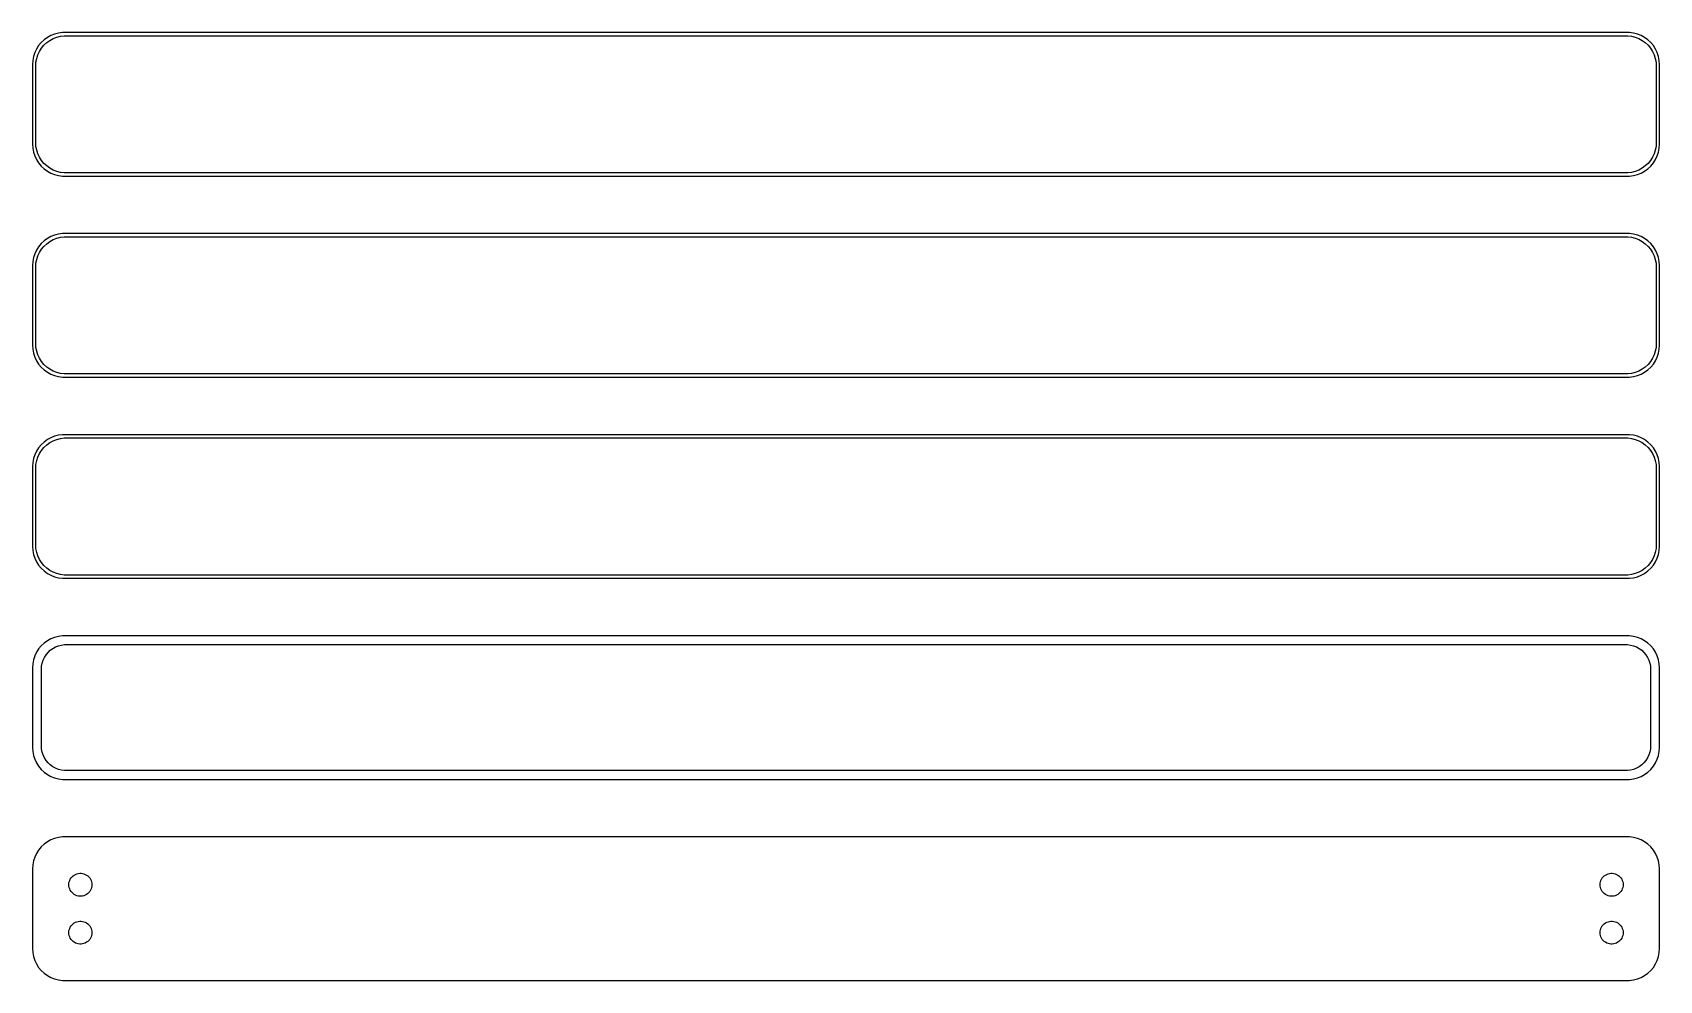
# Model space of a CAD drawing. Header units: metres. Extents: x -128 to 128, y 115 to 263.
import ezdxf

# ---------------------------------------------------------------- set-up
doc = ezdxf.new("R2010")
doc.units = ezdxf.units.M

msp = doc.modelspace()

# ---------------------------------------------------------------- linework, layer by layer
for p, q in [((-124.629, 262.774), (-125.179, 262.472)), ((-124.045, 263.005), (-124.629, 262.774)), ((-123.437, 263.161), (-124.045, 263.005)), ((-123.718, 262.518), (-123.14, 262.666)), ((-122.814, 263.24), (-123.437, 263.161)), ((-123.14, 262.666), (-122.548, 262.741)), ((122.814, 263.24), (-122.814, 263.24)), ((-122.548, 262.741), (122.548, 262.741)), ((122.548, 262.741), (123.14, 262.666)), ((123.437, 263.161), (122.814, 263.24)), ((123.14, 262.666), (123.718, 262.518)), ((124.045, 263.005), (123.437, 263.161)), ((124.629, 262.774), (124.045, 263.005)), ((125.179, 262.472), (124.629, 262.774)), ((-126.882, 260.659), (-127.149, 260.091)), ((-126.545, 261.189), (-126.882, 260.659)), ((-126.666, 259.749), (-126.412, 260.288)), ((-126.145, 261.673), (-126.545, 261.189)), ((-126.412, 260.288), (-126.093, 260.792)), ((-125.687, 262.103), (-126.145, 261.673)), ((-126.093, 260.792), (-125.713, 261.252)), ((-125.713, 261.252), (-125.278, 261.66)), ((-125.179, 262.472), (-125.687, 262.103)), ((-125.278, 261.66), (-124.795, 262.011)), ((-124.795, 262.011), (-124.272, 262.298)), ((-124.272, 262.298), (-123.718, 262.518)), ((123.718, 262.518), (124.272, 262.298)), ((124.272, 262.298), (124.795, 262.011)), ((124.795, 262.011), (125.278, 261.66)), ((125.687, 262.103), (125.179, 262.472)), ((125.278, 261.66), (125.713, 261.252)), ((126.145, 261.673), (125.687, 262.103)), ((125.713, 261.252), (126.093, 260.792)), ((126.093, 260.792), (126.412, 260.288)), ((126.545, 261.189), (126.145, 261.673)), ((126.412, 260.288), (126.666, 259.749)), ((126.882, 260.659), (126.545, 261.189)), ((127.149, 260.091), (126.882, 260.659)), ((-127.461, 258.877), (-127.5, 258.25)), ((-127.5, 258.25), (-127.5, 245.75)), ((-127.343, 259.493), (-127.461, 258.877)), ((-127.149, 260.091), (-127.343, 259.493)), ((-127, 258), (-126.963, 258.595)), ((-127, 246), (-127, 258)), ((-126.963, 258.595), (-126.851, 259.181)), ((-126.851, 259.181), (-126.666, 259.749)), ((126.666, 259.749), (126.851, 259.181)), ((126.851, 259.181), (126.963, 258.595)), ((126.963, 258.595), (127, 258)), ((127, 258), (127, 246)), ((127.343, 259.493), (127.149, 260.091)), ((127.461, 258.877), (127.343, 259.493)), ((127.5, 258.25), (127.461, 258.877)), ((127.5, 245.75), (127.5, 258.25)), ((-127.5, 245.75), (-127.461, 245.123)), ((-127.461, 245.123), (-127.343, 244.507)), ((-126.963, 245.405), (-127, 246)), ((-126.851, 244.819), (-126.963, 245.405)), ((-126.666, 244.251), (-126.851, 244.819)), ((126.851, 244.819), (126.666, 244.251)), ((126.963, 245.405), (126.851, 244.819)), ((127, 246), (126.963, 245.405)), ((127.343, 244.507), (127.461, 245.123)), ((127.461, 245.123), (127.5, 245.75)), ((-127.343, 244.507), (-127.149, 243.909)), ((-127.149, 243.909), (-126.882, 243.341)), ((-126.882, 243.341), (-126.545, 242.811)), ((-126.412, 243.712), (-126.666, 244.251)), ((-126.545, 242.811), (-126.145, 242.327)), ((-126.093, 243.208), (-126.412, 243.712)), ((-126.145, 242.327), (-125.687, 241.897)), ((-125.713, 242.748), (-126.093, 243.208)), ((-125.278, 242.34), (-125.713, 242.748)), ((-124.795, 241.989), (-125.278, 242.34)), ((125.278, 242.34), (124.795, 241.989)), ((125.713, 242.748), (125.278, 242.34)), ((125.687, 241.897), (126.145, 242.327)), ((126.093, 243.208), (125.713, 242.748)), ((126.412, 243.712), (126.093, 243.208)), ((126.145, 242.327), (126.545, 242.811)), ((126.666, 244.251), (126.412, 243.712)), ((126.545, 242.811), (126.882, 243.341)), ((126.882, 243.341), (127.149, 243.909)), ((127.149, 243.909), (127.343, 244.507)), ((-125.687, 241.897), (-125.179, 241.528)), ((-125.179, 241.528), (-124.629, 241.226)), ((-124.272, 241.702), (-124.795, 241.989)), ((-124.629, 241.226), (-124.045, 240.995)), ((-123.718, 241.482), (-124.272, 241.702)), ((-124.045, 240.995), (-123.437, 240.839)), ((-123.14, 241.334), (-123.718, 241.482)), ((-123.437, 240.839), (-122.814, 240.76)), ((-122.548, 241.259), (-123.14, 241.334)), ((-122.814, 240.76), (122.814, 240.76)), ((122.548, 241.259), (-122.548, 241.259)), ((123.14, 241.334), (122.548, 241.259)), ((122.814, 240.76), (123.437, 240.839)), ((123.718, 241.482), (123.14, 241.334)), ((123.437, 240.839), (124.045, 240.995)), ((124.272, 241.702), (123.718, 241.482)), ((124.045, 240.995), (124.629, 241.226)), ((124.795, 241.989), (124.272, 241.702)), ((124.629, 241.226), (125.179, 241.528)), ((125.179, 241.528), (125.687, 241.897)), ((-126.545, 229.689), (-126.882, 229.159)), ((-126.145, 230.173), (-126.545, 229.689)), ((-125.687, 230.603), (-126.145, 230.173)), ((-126.093, 229.292), (-125.713, 229.752)), ((-125.713, 229.752), (-125.278, 230.16)), ((-125.179, 230.972), (-125.687, 230.603)), ((-125.278, 230.16), (-124.795, 230.511)), ((-124.629, 231.274), (-125.179, 230.972)), ((-124.795, 230.511), (-124.272, 230.798)), ((-124.045, 231.505), (-124.629, 231.274)), ((-124.272, 230.798), (-123.718, 231.018)), ((-123.437, 231.661), (-124.045, 231.505)), ((-123.718, 231.018), (-123.14, 231.166)), ((-122.814, 231.74), (-123.437, 231.661)), ((-123.14, 231.166), (-122.548, 231.241)), ((122.814, 231.74), (-122.814, 231.74)), ((-122.548, 231.241), (122.548, 231.241)), ((122.548, 231.241), (123.14, 231.166)), ((123.437, 231.661), (122.814, 231.74)), ((123.14, 231.166), (123.718, 231.018)), ((124.045, 231.505), (123.437, 231.661)), ((123.718, 231.018), (124.272, 230.798)), ((124.629, 231.274), (124.045, 231.505)), ((124.272, 230.798), (124.795, 230.511)), ((125.179, 230.972), (124.629, 231.274)), ((124.795, 230.511), (125.278, 230.16)), ((125.687, 230.603), (125.179, 230.972)), ((125.278, 230.16), (125.713, 229.752)), ((126.145, 230.173), (125.687, 230.603)), ((125.713, 229.752), (126.093, 229.292)), ((126.545, 229.689), (126.145, 230.173)), ((126.882, 229.159), (126.545, 229.689)), ((-127.461, 227.377), (-127.5, 226.75)), ((-127.343, 227.993), (-127.461, 227.377)), ((-127.149, 228.591), (-127.343, 227.993)), ((-126.882, 229.159), (-127.149, 228.591)), ((-127, 226.5), (-126.963, 227.095)), ((-126.963, 227.095), (-126.851, 227.681)), ((-126.851, 227.681), (-126.666, 228.249)), ((-126.666, 228.249), (-126.412, 228.788)), ((-126.412, 228.788), (-126.093, 229.292)), ((126.093, 229.292), (126.412, 228.788)), ((126.412, 228.788), (126.666, 228.249)), ((126.666, 228.249), (126.851, 227.681)), ((126.851, 227.681), (126.963, 227.095)), ((127.149, 228.591), (126.882, 229.159)), ((126.963, 227.095), (127, 226.5)), ((127.343, 227.993), (127.149, 228.591)), ((127.461, 227.377), (127.343, 227.993)), ((127.5, 226.75), (127.461, 227.377)), ((-127.5, 226.75), (-127.5, 214.25)), ((-127, 214.5), (-127, 226.5)), ((127, 226.5), (127, 214.5)), ((127.5, 214.25), (127.5, 226.75)), ((-127.5, 214.25), (-127.461, 213.623)), ((-126.963, 213.905), (-127, 214.5)), ((127, 214.5), (126.963, 213.905)), ((127.461, 213.623), (127.5, 214.25)), ((-127.461, 213.623), (-127.343, 213.007)), ((-127.343, 213.007), (-127.149, 212.409)), ((-127.149, 212.409), (-126.882, 211.841)), ((-126.851, 213.319), (-126.963, 213.905)), ((-126.882, 211.841), (-126.545, 211.311)), ((-126.666, 212.751), (-126.851, 213.319)), ((-126.412, 212.212), (-126.666, 212.751)), ((-126.093, 211.708), (-126.412, 212.212)), ((-125.713, 211.248), (-126.093, 211.708)), ((126.093, 211.708), (125.713, 211.248)), ((126.412, 212.212), (126.093, 211.708)), ((126.666, 212.751), (126.412, 212.212)), ((126.545, 211.311), (126.882, 211.841)), ((126.851, 213.319), (126.666, 212.751)), ((126.963, 213.905), (126.851, 213.319)), ((126.882, 211.841), (127.149, 212.409)), ((127.149, 212.409), (127.343, 213.007)), ((127.343, 213.007), (127.461, 213.623)), ((-126.545, 211.311), (-126.145, 210.827)), ((-126.145, 210.827), (-125.687, 210.397)), ((-125.278, 210.84), (-125.713, 211.248)), ((-125.687, 210.397), (-125.179, 210.028)), ((-124.795, 210.489), (-125.278, 210.84)), ((-125.179, 210.028), (-124.629, 209.726)), ((-124.272, 210.202), (-124.795, 210.489)), ((-124.629, 209.726), (-124.045, 209.495)), ((-123.718, 209.982), (-124.272, 210.202)), ((-124.045, 209.495), (-123.437, 209.339)), ((-123.14, 209.834), (-123.718, 209.982)), ((-123.437, 209.339), (-122.814, 209.26)), ((-122.548, 209.759), (-123.14, 209.834)), ((-122.814, 209.26), (122.814, 209.26)), ((122.548, 209.759), (-122.548, 209.759)), ((123.14, 209.834), (122.548, 209.759)), ((122.814, 209.26), (123.437, 209.339)), ((123.718, 209.982), (123.14, 209.834)), ((123.437, 209.339), (124.045, 209.495)), ((124.272, 210.202), (123.718, 209.982)), ((124.045, 209.495), (124.629, 209.726)), ((124.795, 210.489), (124.272, 210.202)), ((124.629, 209.726), (125.179, 210.028)), ((125.278, 210.84), (124.795, 210.489)), ((125.179, 210.028), (125.687, 210.397)), ((125.713, 211.248), (125.278, 210.84)), ((125.687, 210.397), (126.145, 210.827)), ((126.145, 210.827), (126.545, 211.311)), ((-125.687, 199.103), (-126.145, 198.673)), ((-125.179, 199.472), (-125.687, 199.103)), ((-125.278, 198.66), (-124.795, 199.011)), ((-124.629, 199.774), (-125.179, 199.472)), ((-124.795, 199.011), (-124.272, 199.298)), ((-124.045, 200.005), (-124.629, 199.774)), ((-124.272, 199.298), (-123.718, 199.518)), ((-123.437, 200.161), (-124.045, 200.005)), ((-123.718, 199.518), (-123.14, 199.666)), ((-122.814, 200.24), (-123.437, 200.161)), ((-123.14, 199.666), (-122.548, 199.741)), ((122.814, 200.24), (-122.814, 200.24)), ((-122.548, 199.741), (122.548, 199.741)), ((122.548, 199.741), (123.14, 199.666)), ((123.437, 200.161), (122.814, 200.24)), ((123.14, 199.666), (123.718, 199.518)), ((124.045, 200.005), (123.437, 200.161)), ((123.718, 199.518), (124.272, 199.298)), ((124.629, 199.774), (124.045, 200.005)), ((124.272, 199.298), (124.795, 199.011)), ((125.179, 199.472), (124.629, 199.774)), ((124.795, 199.011), (125.278, 198.66)), ((125.687, 199.103), (125.179, 199.472)), ((126.145, 198.673), (125.687, 199.103)), ((-127.343, 196.493), (-127.461, 195.877)), ((-127.149, 197.091), (-127.343, 196.493)), ((-126.882, 197.659), (-127.149, 197.091)), ((-126.545, 198.189), (-126.882, 197.659)), ((-126.851, 196.181), (-126.666, 196.749)), ((-126.666, 196.749), (-126.412, 197.288)), ((-126.145, 198.673), (-126.545, 198.189)), ((-126.412, 197.288), (-126.093, 197.792)), ((-126.093, 197.792), (-125.713, 198.252)), ((-125.713, 198.252), (-125.278, 198.66)), ((125.278, 198.66), (125.713, 198.252)), ((125.713, 198.252), (126.093, 197.792)), ((126.093, 197.792), (126.412, 197.288)), ((126.545, 198.189), (126.145, 198.673)), ((126.412, 197.288), (126.666, 196.749)), ((126.882, 197.659), (126.545, 198.189)), ((126.666, 196.749), (126.851, 196.181)), ((127.149, 197.091), (126.882, 197.659)), ((127.343, 196.493), (127.149, 197.091)), ((127.461, 195.877), (127.343, 196.493)), ((-127.461, 195.877), (-127.5, 195.25)), ((-127.5, 195.25), (-127.5, 182.75)), ((-127, 195), (-126.963, 195.595)), ((-127, 183), (-127, 195)), ((-126.963, 195.595), (-126.851, 196.181)), ((126.851, 196.181), (126.963, 195.595)), ((126.963, 195.595), (127, 195)), ((127, 195), (127, 183)), ((127.5, 195.25), (127.461, 195.877)), ((127.5, 182.75), (127.5, 195.25)), ((-127.5, 182.75), (-127.461, 182.123)), ((-127.461, 182.123), (-127.343, 181.507)), ((-127.343, 181.507), (-127.149, 180.909)), ((-126.963, 182.405), (-127, 183)), ((-126.851, 181.819), (-126.963, 182.405)), ((-126.666, 181.251), (-126.851, 181.819)), ((-126.412, 180.712), (-126.666, 181.251)), ((126.666, 181.251), (126.412, 180.712)), ((126.851, 181.819), (126.666, 181.251)), ((126.963, 182.405), (126.851, 181.819)), ((127, 183), (126.963, 182.405)), ((127.149, 180.909), (127.343, 181.507)), ((127.343, 181.507), (127.461, 182.123)), ((127.461, 182.123), (127.5, 182.75)), ((-127.149, 180.909), (-126.882, 180.341)), ((-126.882, 180.341), (-126.545, 179.811)), ((-126.545, 179.811), (-126.145, 179.327)), ((-126.093, 180.208), (-126.412, 180.712)), ((-126.145, 179.327), (-125.687, 178.897)), ((-125.713, 179.748), (-126.093, 180.208)), ((-125.278, 179.34), (-125.713, 179.748)), ((-125.687, 178.897), (-125.179, 178.528)), ((-124.795, 178.989), (-125.278, 179.34)), ((-125.179, 178.528), (-124.629, 178.226)), ((-124.272, 178.702), (-124.795, 178.989)), ((-123.718, 178.482), (-124.272, 178.702)), ((124.272, 178.702), (123.718, 178.482)), ((124.795, 178.989), (124.272, 178.702)), ((124.629, 178.226), (125.179, 178.528)), ((125.278, 179.34), (124.795, 178.989)), ((125.179, 178.528), (125.687, 178.897)), ((125.713, 179.748), (125.278, 179.34)), ((125.687, 178.897), (126.145, 179.327)), ((126.093, 180.208), (125.713, 179.748)), ((126.412, 180.712), (126.093, 180.208)), ((126.145, 179.327), (126.545, 179.811)), ((126.545, 179.811), (126.882, 180.341)), ((126.882, 180.341), (127.149, 180.909)), ((-124.629, 178.226), (-124.045, 177.995)), ((-124.045, 177.995), (-123.437, 177.839)), ((-123.14, 178.334), (-123.718, 178.482)), ((-123.437, 177.839), (-122.814, 177.76)), ((-122.548, 178.259), (-123.14, 178.334)), ((-122.814, 177.76), (122.814, 177.76)), ((122.548, 178.259), (-122.548, 178.259)), ((123.14, 178.334), (122.548, 178.259)), ((122.814, 177.76), (123.437, 177.839)), ((123.718, 178.482), (123.14, 178.334)), ((123.437, 177.839), (124.045, 177.995)), ((124.045, 177.995), (124.629, 178.226)), ((-124.045, 168.505), (-124.629, 168.274)), ((-123.437, 168.661), (-124.045, 168.505)), ((-122.814, 168.74), (-123.437, 168.661)), ((122.814, 168.74), (-122.814, 168.74)), ((123.437, 168.661), (122.814, 168.74)), ((124.045, 168.505), (123.437, 168.661)), ((124.629, 168.274), (124.045, 168.505)), ((-126.882, 166.159), (-127.149, 165.591)), ((-126.545, 166.689), (-126.882, 166.159)), ((-126.145, 167.173), (-126.545, 166.689)), ((-125.687, 167.603), (-126.145, 167.173)), ((-125.179, 167.972), (-125.687, 167.603)), ((-125.641, 165.364), (-125.38, 165.774)), ((-125.38, 165.774), (-125.071, 166.149)), ((-124.629, 168.274), (-125.179, 167.972)), ((-125.071, 166.149), (-124.716, 166.481)), ((-124.716, 166.481), (-124.323, 166.767)), ((-124.323, 166.767), (-123.898, 167.001)), ((-123.898, 167.001), (-123.446, 167.18)), ((-123.446, 167.18), (-122.975, 167.301)), ((-122.975, 167.301), (-122.493, 167.362)), ((-122.493, 167.362), (122.493, 167.362)), ((122.493, 167.362), (122.975, 167.301)), ((122.975, 167.301), (123.446, 167.18)), ((123.446, 167.18), (123.898, 167.001)), ((123.898, 167.001), (124.323, 166.767)), ((124.323, 166.767), (124.716, 166.481)), ((125.179, 167.972), (124.629, 168.274)), ((124.716, 166.481), (125.071, 166.149)), ((125.071, 166.149), (125.38, 165.774)), ((125.687, 167.603), (125.179, 167.972)), ((125.38, 165.774), (125.641, 165.364)), ((126.145, 167.173), (125.687, 167.603)), ((126.545, 166.689), (126.145, 167.173)), ((126.882, 166.159), (126.545, 166.689)), ((127.149, 165.591), (126.882, 166.159)), ((-127.461, 164.377), (-127.5, 163.75)), ((-127.5, 163.75), (-127.5, 151.25)), ((-127.343, 164.993), (-127.461, 164.377)), ((-127.149, 165.591), (-127.343, 164.993)), ((-126.119, 163.5), (-126.089, 163.985)), ((-126.119, 151.5), (-126.119, 163.5)), ((-126.089, 163.985), (-125.998, 164.462)), ((-125.998, 164.462), (-125.848, 164.924)), ((-125.848, 164.924), (-125.641, 165.364)), ((125.641, 165.364), (125.848, 164.924)), ((125.848, 164.924), (125.998, 164.462)), ((125.998, 164.462), (126.089, 163.985)), ((126.089, 163.985), (126.119, 163.5)), ((126.119, 163.5), (126.119, 151.5)), ((127.343, 164.993), (127.149, 165.591)), ((127.461, 164.377), (127.343, 164.993)), ((127.5, 163.75), (127.461, 164.377)), ((127.5, 151.25), (127.5, 163.75)), ((-127.5, 151.25), (-127.461, 150.623)), ((-127.461, 150.623), (-127.343, 150.007)), ((-126.089, 151.015), (-126.119, 151.5)), ((-125.998, 150.538), (-126.089, 151.015)), ((-125.848, 150.076), (-125.998, 150.538)), ((125.998, 150.538), (125.848, 150.076)), ((126.089, 151.015), (125.998, 150.538)), ((126.119, 151.5), (126.089, 151.015)), ((127.343, 150.007), (127.461, 150.623)), ((127.461, 150.623), (127.5, 151.25)), ((-127.343, 150.007), (-127.149, 149.409)), ((-127.149, 149.409), (-126.882, 148.841)), ((-126.882, 148.841), (-126.545, 148.311)), ((-126.545, 148.311), (-126.145, 147.827)), ((-125.641, 149.636), (-125.848, 150.076)), ((-125.38, 149.226), (-125.641, 149.636)), ((-125.071, 148.851), (-125.38, 149.226)), ((-124.716, 148.519), (-125.071, 148.851)), ((-124.323, 148.233), (-124.716, 148.519)), ((-123.898, 147.999), (-124.323, 148.233)), ((-123.446, 147.82), (-123.898, 147.999)), ((123.898, 147.999), (123.446, 147.82)), ((124.323, 148.233), (123.898, 147.999)), ((124.716, 148.519), (124.323, 148.233)), ((125.071, 148.851), (124.716, 148.519)), ((125.38, 149.226), (125.071, 148.851)), ((125.641, 149.636), (125.38, 149.226)), ((125.848, 150.076), (125.641, 149.636)), ((126.145, 147.827), (126.545, 148.311)), ((126.545, 148.311), (126.882, 148.841)), ((126.882, 148.841), (127.149, 149.409)), ((127.149, 149.409), (127.343, 150.007)), ((-126.145, 147.827), (-125.687, 147.397)), ((-125.687, 147.397), (-125.179, 147.028)), ((-125.179, 147.028), (-124.629, 146.726)), ((-124.629, 146.726), (-124.045, 146.495)), ((-124.045, 146.495), (-123.437, 146.339)), ((-122.975, 147.699), (-123.446, 147.82)), ((-123.437, 146.339), (-122.814, 146.26)), ((-122.493, 147.638), (-122.975, 147.699)), ((-122.814, 146.26), (122.814, 146.26)), ((122.493, 147.638), (-122.493, 147.638)), ((122.975, 147.699), (122.493, 147.638)), ((122.814, 146.26), (123.437, 146.339)), ((123.446, 147.82), (122.975, 147.699)), ((123.437, 146.339), (124.045, 146.495)), ((124.045, 146.495), (124.629, 146.726)), ((124.629, 146.726), (125.179, 147.028)), ((125.179, 147.028), (125.687, 147.397)), ((125.687, 147.397), (126.145, 147.827)), ((-126.545, 135.189), (-126.882, 134.659)), ((-126.145, 135.673), (-126.545, 135.189)), ((-125.687, 136.103), (-126.145, 135.673)), ((-125.179, 136.472), (-125.687, 136.103)), ((-124.629, 136.774), (-125.179, 136.472)), ((-124.045, 137.005), (-124.629, 136.774)), ((-123.437, 137.161), (-124.045, 137.005)), ((-122.814, 137.24), (-123.437, 137.161)), ((122.814, 137.24), (-122.814, 137.24)), ((123.437, 137.161), (122.814, 137.24)), ((124.045, 137.005), (123.437, 137.161)), ((124.629, 136.774), (124.045, 137.005)), ((125.179, 136.472), (124.629, 136.774)), ((125.687, 136.103), (125.179, 136.472)), ((126.145, 135.673), (125.687, 136.103)), ((126.545, 135.189), (126.145, 135.673)), ((126.882, 134.659), (126.545, 135.189)), ((-127.461, 132.877), (-127.5, 132.25)), ((-127.343, 133.493), (-127.461, 132.877)), ((-127.149, 134.091), (-127.343, 133.493)), ((-126.882, 134.659), (-127.149, 134.091)), ((127.149, 134.091), (126.882, 134.659)), ((127.343, 133.493), (127.149, 134.091)), ((127.461, 132.877), (127.343, 133.493)), ((127.5, 132.25), (127.461, 132.877)), ((-127.5, 132.25), (-127.5, 119.75)), ((-121.786, 129.976), (-121.743, 130.198)), ((-121.743, 130.198), (-121.674, 130.413)), ((-121.674, 130.413), (-121.577, 130.617)), ((-121.577, 130.617), (-121.456, 130.808)), ((-121.456, 130.808), (-121.312, 130.982)), ((-121.312, 130.982), (-121.147, 131.137)), ((-121.147, 131.137), (-120.964, 131.27)), ((-120.964, 131.27), (-120.766, 131.379)), ((-120.766, 131.379), (-120.556, 131.462)), ((-120.556, 131.462), (-120.337, 131.518)), ((-120.337, 131.518), (-120.113, 131.546)), ((-120.113, 131.546), (-119.887, 131.546)), ((-119.887, 131.546), (-119.663, 131.518)), ((-119.663, 131.518), (-119.444, 131.462)), ((-119.444, 131.462), (-119.234, 131.379)), ((-119.234, 131.379), (-119.036, 131.27)), ((-119.036, 131.27), (-118.853, 131.137)), ((-118.853, 131.137), (-118.688, 130.982)), ((-118.688, 130.982), (-118.544, 130.808)), ((-118.544, 130.808), (-118.423, 130.617)), ((-118.423, 130.617), (-118.326, 130.413)), ((-118.326, 130.413), (-118.257, 130.198)), ((-118.257, 130.198), (-118.214, 129.976)), ((118.214, 129.976), (118.257, 130.198)), ((118.257, 130.198), (118.326, 130.413)), ((118.326, 130.413), (118.423, 130.617)), ((118.423, 130.617), (118.544, 130.808)), ((118.544, 130.808), (118.688, 130.982)), ((118.688, 130.982), (118.853, 131.137)), ((118.853, 131.137), (119.036, 131.27)), ((119.036, 131.27), (119.234, 131.379)), ((119.234, 131.379), (119.444, 131.462)), ((119.444, 131.462), (119.663, 131.518)), ((119.663, 131.518), (119.887, 131.546)), ((119.887, 131.546), (120.113, 131.546)), ((120.113, 131.546), (120.337, 131.518)), ((120.337, 131.518), (120.556, 131.462)), ((120.556, 131.462), (120.766, 131.379)), ((120.766, 131.379), (120.964, 131.27)), ((120.964, 131.27), (121.147, 131.137)), ((121.147, 131.137), (121.312, 130.982)), ((121.312, 130.982), (121.456, 130.808)), ((121.456, 130.808), (121.577, 130.617)), ((121.577, 130.617), (121.674, 130.413)), ((121.674, 130.413), (121.743, 130.198)), ((121.743, 130.198), (121.786, 129.976)), ((127.5, 119.75), (127.5, 132.25)), ((-121.8, 129.75), (-121.786, 129.976)), ((-121.786, 129.524), (-121.8, 129.75)), ((-121.743, 129.302), (-121.786, 129.524)), ((-121.674, 129.087), (-121.743, 129.302)), ((-121.577, 128.883), (-121.674, 129.087)), ((-121.456, 128.692), (-121.577, 128.883)), ((-121.312, 128.518), (-121.456, 128.692)), ((-121.147, 128.363), (-121.312, 128.518)), ((-120.964, 128.23), (-121.147, 128.363)), ((-120.766, 128.121), (-120.964, 128.23)), ((-120.556, 128.038), (-120.766, 128.121)), ((-120.337, 127.982), (-120.556, 128.038)), ((-120.113, 127.954), (-120.337, 127.982)), ((-119.887, 127.954), (-120.113, 127.954)), ((-119.663, 127.982), (-119.887, 127.954)), ((-119.444, 128.038), (-119.663, 127.982)), ((-119.234, 128.121), (-119.444, 128.038)), ((-119.036, 128.23), (-119.234, 128.121)), ((-118.853, 128.363), (-119.036, 128.23)), ((-118.688, 128.518), (-118.853, 128.363)), ((-118.544, 128.692), (-118.688, 128.518)), ((-118.423, 128.883), (-118.544, 128.692)), ((-118.326, 129.087), (-118.423, 128.883)), ((-118.257, 129.302), (-118.326, 129.087)), ((-118.214, 129.524), (-118.257, 129.302)), ((-118.214, 129.976), (-118.2, 129.75)), ((-118.2, 129.75), (-118.214, 129.524)), ((118.2, 129.75), (118.214, 129.976)), ((118.214, 129.524), (118.2, 129.75)), ((118.257, 129.302), (118.214, 129.524)), ((118.326, 129.087), (118.257, 129.302)), ((118.423, 128.883), (118.326, 129.087)), ((118.544, 128.692), (118.423, 128.883)), ((118.688, 128.518), (118.544, 128.692)), ((118.853, 128.363), (118.688, 128.518)), ((119.036, 128.23), (118.853, 128.363)), ((119.234, 128.121), (119.036, 128.23)), ((119.444, 128.038), (119.234, 128.121)), ((119.663, 127.982), (119.444, 128.038)), ((119.887, 127.954), (119.663, 127.982)), ((120.113, 127.954), (119.887, 127.954)), ((120.337, 127.982), (120.113, 127.954)), ((120.556, 128.038), (120.337, 127.982)), ((120.766, 128.121), (120.556, 128.038)), ((120.964, 128.23), (120.766, 128.121)), ((121.147, 128.363), (120.964, 128.23)), ((121.312, 128.518), (121.147, 128.363)), ((121.456, 128.692), (121.312, 128.518)), ((121.577, 128.883), (121.456, 128.692)), ((121.674, 129.087), (121.577, 128.883)), ((121.743, 129.302), (121.674, 129.087)), ((121.786, 129.524), (121.743, 129.302)), ((121.786, 129.976), (121.8, 129.75)), ((121.8, 129.75), (121.786, 129.524)), ((-121.8, 122.25), (-121.786, 122.476)), ((-121.786, 122.476), (-121.743, 122.698)), ((-121.743, 122.698), (-121.674, 122.913)), ((-121.674, 122.913), (-121.577, 123.117)), ((-121.577, 123.117), (-121.456, 123.308)), ((-121.456, 123.308), (-121.312, 123.482)), ((-121.312, 123.482), (-121.147, 123.637)), ((-121.147, 123.637), (-120.964, 123.77)), ((-120.964, 123.77), (-120.766, 123.879)), ((-120.766, 123.879), (-120.556, 123.962)), ((-120.556, 123.962), (-120.337, 124.018)), ((-120.337, 124.018), (-120.113, 124.046)), ((-120.113, 124.046), (-119.887, 124.046)), ((-119.887, 124.046), (-119.663, 124.018)), ((-119.663, 124.018), (-119.444, 123.962)), ((-119.444, 123.962), (-119.234, 123.879)), ((-119.234, 123.879), (-119.036, 123.77)), ((-119.036, 123.77), (-118.853, 123.637)), ((-118.853, 123.637), (-118.688, 123.482)), ((-118.688, 123.482), (-118.544, 123.308)), ((-118.544, 123.308), (-118.423, 123.117)), ((-118.423, 123.117), (-118.326, 122.913)), ((-118.326, 122.913), (-118.257, 122.698)), ((-118.257, 122.698), (-118.214, 122.476)), ((-118.214, 122.476), (-118.2, 122.25)), ((118.2, 122.25), (118.214, 122.476)), ((118.214, 122.476), (118.257, 122.698)), ((118.257, 122.698), (118.326, 122.913)), ((118.326, 122.913), (118.423, 123.117)), ((118.423, 123.117), (118.544, 123.308)), ((118.544, 123.308), (118.688, 123.482)), ((118.688, 123.482), (118.853, 123.637)), ((118.853, 123.637), (119.036, 123.77)), ((119.036, 123.77), (119.234, 123.879)), ((119.234, 123.879), (119.444, 123.962)), ((119.444, 123.962), (119.663, 124.018)), ((119.663, 124.018), (119.887, 124.046)), ((119.887, 124.046), (120.113, 124.046)), ((120.113, 124.046), (120.337, 124.018)), ((120.337, 124.018), (120.556, 123.962)), ((120.556, 123.962), (120.766, 123.879)), ((120.766, 123.879), (120.964, 123.77)), ((120.964, 123.77), (121.147, 123.637)), ((121.147, 123.637), (121.312, 123.482)), ((121.312, 123.482), (121.456, 123.308)), ((121.456, 123.308), (121.577, 123.117)), ((121.577, 123.117), (121.674, 122.913)), ((121.674, 122.913), (121.743, 122.698)), ((121.743, 122.698), (121.786, 122.476)), ((121.786, 122.476), (121.8, 122.25)), ((-121.786, 122.024), (-121.8, 122.25)), ((-121.743, 121.802), (-121.786, 122.024)), ((-121.674, 121.587), (-121.743, 121.802)), ((-121.577, 121.383), (-121.674, 121.587)), ((-121.456, 121.192), (-121.577, 121.383)), ((-121.312, 121.018), (-121.456, 121.192)), ((-121.147, 120.863), (-121.312, 121.018)), ((-120.964, 120.73), (-121.147, 120.863)), ((-120.766, 120.621), (-120.964, 120.73)), ((-120.556, 120.538), (-120.766, 120.621)), ((-120.337, 120.482), (-120.556, 120.538)), ((-120.113, 120.454), (-120.337, 120.482)), ((-119.887, 120.454), (-120.113, 120.454)), ((-119.663, 120.482), (-119.887, 120.454)), ((-119.444, 120.538), (-119.663, 120.482)), ((-119.234, 120.621), (-119.444, 120.538)), ((-119.036, 120.73), (-119.234, 120.621)), ((-118.853, 120.863), (-119.036, 120.73)), ((-118.688, 121.018), (-118.853, 120.863)), ((-118.544, 121.192), (-118.688, 121.018)), ((-118.423, 121.383), (-118.544, 121.192)), ((-118.326, 121.587), (-118.423, 121.383)), ((-118.257, 121.802), (-118.326, 121.587)), ((-118.214, 122.024), (-118.257, 121.802)), ((-118.2, 122.25), (-118.214, 122.024)), ((118.214, 122.024), (118.2, 122.25)), ((118.257, 121.802), (118.214, 122.024)), ((118.326, 121.587), (118.257, 121.802)), ((118.423, 121.383), (118.326, 121.587)), ((118.544, 121.192), (118.423, 121.383)), ((118.688, 121.018), (118.544, 121.192)), ((118.853, 120.863), (118.688, 121.018)), ((119.036, 120.73), (118.853, 120.863)), ((119.234, 120.621), (119.036, 120.73)), ((119.444, 120.538), (119.234, 120.621)), ((119.663, 120.482), (119.444, 120.538)), ((119.887, 120.454), (119.663, 120.482)), ((120.113, 120.454), (119.887, 120.454)), ((120.337, 120.482), (120.113, 120.454)), ((120.556, 120.538), (120.337, 120.482)), ((120.766, 120.621), (120.556, 120.538)), ((120.964, 120.73), (120.766, 120.621)), ((121.147, 120.863), (120.964, 120.73)), ((121.312, 121.018), (121.147, 120.863)), ((121.456, 121.192), (121.312, 121.018)), ((121.577, 121.383), (121.456, 121.192)), ((121.674, 121.587), (121.577, 121.383)), ((121.743, 121.802), (121.674, 121.587)), ((121.786, 122.024), (121.743, 121.802)), ((121.8, 122.25), (121.786, 122.024)), ((-127.5, 119.75), (-127.461, 119.123)), ((-127.461, 119.123), (-127.343, 118.507)), ((-127.343, 118.507), (-127.149, 117.909)), ((-127.149, 117.909), (-126.882, 117.341)), ((-126.882, 117.341), (-126.545, 116.811)), ((126.545, 116.811), (126.882, 117.341)), ((126.882, 117.341), (127.149, 117.909)), ((127.149, 117.909), (127.343, 118.507)), ((127.343, 118.507), (127.461, 119.123)), ((127.461, 119.123), (127.5, 119.75)), ((-126.545, 116.811), (-126.145, 116.327)), ((-126.145, 116.327), (-125.687, 115.897)), ((-125.687, 115.897), (-125.179, 115.528)), ((-125.179, 115.528), (-124.629, 115.226)), ((-124.629, 115.226), (-124.045, 114.995)), ((-124.045, 114.995), (-123.437, 114.839)), ((-123.437, 114.839), (-122.814, 114.76)), ((-122.814, 114.76), (122.814, 114.76)), ((122.814, 114.76), (123.437, 114.839)), ((123.437, 114.839), (124.045, 114.995)), ((124.045, 114.995), (124.629, 115.226)), ((124.629, 115.226), (125.179, 115.528)), ((125.179, 115.528), (125.687, 115.897)), ((125.687, 115.897), (126.145, 116.327)), ((126.145, 116.327), (126.545, 116.811))]:
    msp.add_line(p, q)

doc.saveas('drawing.dxf')
